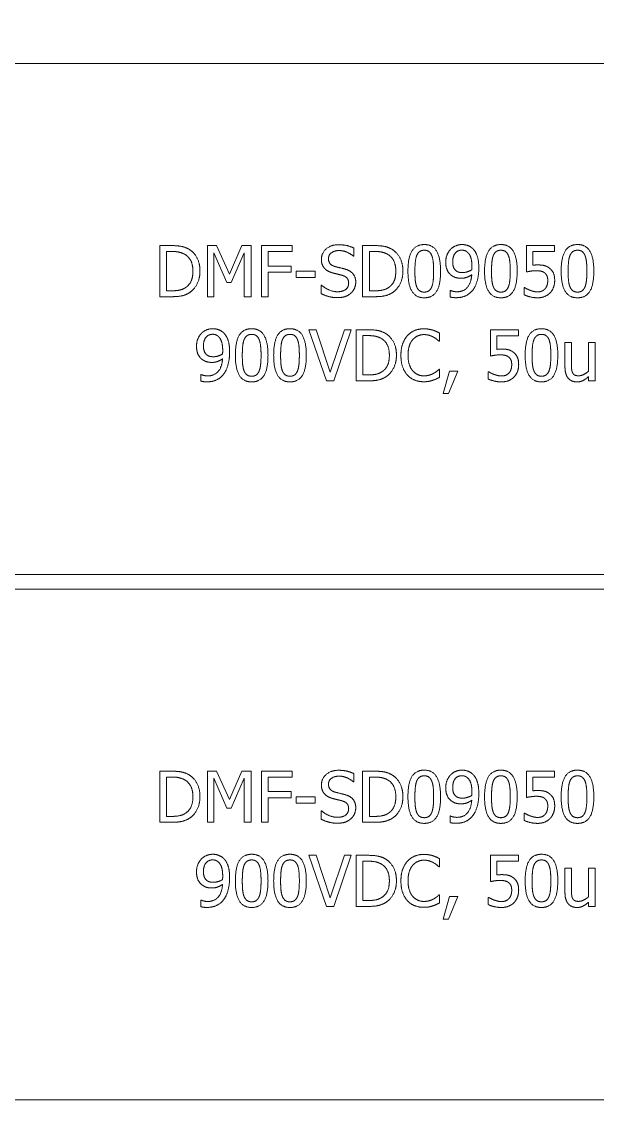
# Model space of a CAD drawing. Header units: millimetres. Extents: x 0 to 8410, y 0 to 5940.
# Drawn here: x 3517.3 to 3556.7, y 3984.4 to 4058.8 of the extents above; entities that cross this region are included whole.
import ezdxf

# ---------------------------------------------------------------- set-up
doc = ezdxf.new("R2010")
doc.units = ezdxf.units.MM
doc.header["$LTSCALE"] = 10
doc.layers.add('가시적인 것(ISO)', color=3, linetype='Continuous', lineweight=5, true_color=0x00ff00)
doc.layers.add('해치(ISO)', color=7, linetype='Continuous', lineweight=5)

msp = doc.modelspace()

# ---------------------------------------------------------------- hatches: boundary and pattern name
at = {"layer": '해치(ISO)'}
h = msp.add_hatch(dxfattribs=at)
h.set_pattern_fill('ANSI31', color=256, scale=254, angle=14.99998, style=0)
h.set_pattern_definition([(60, (0, 0), (-27.4963, 15.87501), [])])
edge = h.paths.add_edge_path()
edge.add_line((3209.291, 3686.734), (3249.291, 3686.734))
edge.add_line((3249.291, 3686.734), (3249.291, 3688.734))
edge.add_ellipse((3246.291, 3688.734), major_axis=(3, 0), ratio=1, start_angle=0, end_angle=90)
edge.add_line((3246.291, 3691.734), (3218.791, 3691.734))
edge.add_ellipse((3218.791, 3696.234), major_axis=(0, -4.5), ratio=1, start_angle=270, end_angle=360, ccw=False)
edge.add_line((3214.291, 3696.234), (3214.291, 3723.734))
edge.add_ellipse((3211.291, 3723.734), major_axis=(3, 0), ratio=1, start_angle=0, end_angle=90)
edge.add_line((3211.291, 3726.734), (3209.291, 3726.734))
edge.add_line((3209.291, 3726.734), (3209.291, 3686.734))
edge = h.paths.add_edge_path()
edge.add_ellipse((4495.191, 3696.234), major_axis=(4.5, 0), ratio=1, start_angle=270, end_angle=360)
edge.add_line((4499.691, 3696.234), (4499.691, 3723.734))
edge.add_ellipse((4502.691, 3723.734), major_axis=(0, 3), ratio=1, start_angle=0, end_angle=90, ccw=False)
edge.add_line((4502.691, 3726.734), (4504.691, 3726.734))
edge.add_line((4504.691, 3726.734), (4504.691, 3686.734))
edge.add_line((4504.691, 3686.734), (4464.691, 3686.734))
edge.add_line((4464.691, 3686.734), (4464.691, 3688.734))
edge.add_ellipse((4467.691, 3688.734), major_axis=(0, 3), ratio=1, start_angle=0, end_angle=90, ccw=False)
edge.add_line((4467.691, 3691.734), (4495.191, 3691.734))
edge = h.paths.add_edge_path()
edge.add_ellipse((3218.791, 4372.634), major_axis=(-4.5, 0), ratio=1, start_angle=270, end_angle=360)
edge.add_line((3214.291, 4372.634), (3214.291, 4345.134))
edge.add_ellipse((3211.291, 4345.134), major_axis=(0, -3), ratio=1, start_angle=0, end_angle=90, ccw=False)
edge.add_line((3211.291, 4342.134), (3209.291, 4342.134))
edge.add_line((3209.291, 4342.134), (3209.291, 4382.134))
edge.add_line((3209.291, 4382.134), (3249.291, 4382.134))
edge.add_line((3249.291, 4382.134), (3249.291, 4380.134))
edge.add_ellipse((3246.291, 4380.134), major_axis=(0, -3), ratio=1, start_angle=0, end_angle=90, ccw=False)
edge.add_line((3246.291, 4377.134), (3218.791, 4377.134))
edge = h.paths.add_edge_path()
edge.add_line((4467.691, 4377.134), (4495.191, 4377.134))
edge.add_ellipse((4495.191, 4372.634), major_axis=(0, 4.5), ratio=1, start_angle=270, end_angle=360, ccw=False)
edge.add_line((4499.691, 4372.634), (4499.691, 4345.134))
edge.add_ellipse((4502.691, 4345.134), major_axis=(-3, 0), ratio=1, start_angle=0, end_angle=90)
edge.add_line((4502.691, 4342.134), (4504.691, 4342.134))
edge.add_line((4504.691, 4342.134), (4504.691, 4382.134))
edge.add_line((4504.691, 4382.134), (4464.691, 4382.134))
edge.add_line((4464.691, 4382.134), (4464.691, 4380.134))
edge.add_ellipse((4467.691, 4380.134), major_axis=(-3, 0), ratio=1, start_angle=0, end_angle=90)

# ---------------------------------------------------------------- linework, layer by layer
at = {"layer": '가시적인 것(ISO)'}
for p, q in [((3573.241, 4055.934), (3515.741, 4055.934)), ((3526.722, 4043.456), (3527.519, 4043.456)), ((3526.722, 4039.956), (3526.722, 4043.456)), ((3527.542, 4043.053), (3527.187, 4043.053)), ((3527.187, 4043.053), (3527.187, 4040.359)), ((3529.987, 4043.456), (3530.622, 4043.456)), ((3529.987, 4039.956), (3529.987, 4043.456)), ((3530.42, 4042.971), (3530.42, 4039.956)), ((3531.325, 4040.92), (3530.42, 4042.971)), ((3530.622, 4043.456), (3531.495, 4041.508)), ((3531.495, 4041.508), (3532.341, 4043.456)), ((3532.522, 4042.971), (3531.609, 4040.92)), ((3532.341, 4043.456), (3532.987, 4043.456)), ((3532.522, 4039.956), (3532.522, 4042.971)), ((3532.987, 4043.456), (3532.987, 4039.956)), ((3533.696, 4043.456), (3535.79, 4043.456)), ((3533.696, 4039.956), (3533.696, 4043.456)), ((3534.162, 4043.042), (3534.162, 4042.055)), ((3535.79, 4043.042), (3534.162, 4043.042)), ((3535.79, 4043.456), (3535.79, 4043.042)), ((3540.024, 4043.292), (3540.024, 4042.736)), ((3540.634, 4043.456), (3541.431, 4043.456)), ((3540.634, 4039.956), (3540.634, 4043.456)), ((3541.454, 4043.053), (3541.099, 4043.053)), ((3541.099, 4043.053), (3541.099, 4040.359)), ((3551.86, 4043.456), (3553.78, 4043.456)), ((3551.86, 4041.652), (3551.86, 4043.456)), ((3552.311, 4043.045), (3552.311, 4042.112)), ((3553.78, 4043.045), (3552.311, 4043.045)), ((3553.78, 4043.456), (3553.78, 4043.045)), ((3540.024, 4042.736), (3539.99, 4042.736)), ((3534.162, 4042.055), (3535.722, 4042.055)), ((3534.162, 4041.641), (3534.162, 4039.956)), ((3535.722, 4041.641), (3534.162, 4041.641)), ((3535.722, 4042.055), (3535.722, 4041.641)), ((3536.065, 4041.7), (3537.389, 4041.7)), ((3536.065, 4041.275), (3536.065, 4041.7)), ((3537.389, 4041.7), (3537.389, 4041.275)), ((3531.609, 4040.92), (3531.325, 4040.92)), ((3537.389, 4041.275), (3536.065, 4041.275)), ((3537.781, 4040.75), (3537.815, 4040.75)), ((3537.781, 4040.166), (3537.781, 4040.75)), ((3551.715, 4040.577), (3551.749, 4040.577)), ((3551.715, 4040.081), (3551.715, 4040.577)), ((3527.527, 4039.956), (3526.722, 4039.956)), ((3527.187, 4040.359), (3527.542, 4040.359)), ((3530.42, 4039.956), (3529.987, 4039.956)), ((3532.987, 4039.956), (3532.522, 4039.956)), ((3534.162, 4039.956), (3533.696, 4039.956)), ((3541.44, 4039.956), (3540.634, 4039.956)), ((3541.099, 4040.359), (3541.454, 4040.359)), ((3546.633, 4040.387), (3546.655, 4040.387)), ((3546.633, 4039.936), (3546.633, 4040.387)), ((3536.944, 4037.693), (3537.443, 4037.693)), ((3538.149, 4034.193), (3536.944, 4037.693)), ((3537.443, 4037.693), (3538.413, 4034.786)), ((3538.413, 4034.786), (3539.383, 4037.693)), ((3539.857, 4037.693), (3538.651, 4034.193)), ((3539.383, 4037.693), (3539.857, 4037.693)), ((3540.192, 4037.693), (3540.989, 4037.693)), ((3540.192, 4034.193), (3540.192, 4037.693)), ((3549.39, 4037.693), (3551.31, 4037.693)), ((3549.39, 4035.89), (3549.39, 4037.693)), ((3551.31, 4037.693), (3551.31, 4037.282)), ((3541.011, 4037.291), (3540.657, 4037.291)), ((3540.657, 4037.291), (3540.657, 4034.596)), ((3545.912, 4036.899), (3545.875, 4036.899)), ((3545.912, 4037.461), (3545.912, 4036.899)), ((3549.841, 4037.282), (3549.841, 4036.349)), ((3551.31, 4037.282), (3549.841, 4037.282)), ((3554.506, 4036.82), (3554.949, 4036.82)), ((3554.506, 4035.115), (3554.506, 4036.82)), ((3554.949, 4036.82), (3554.949, 4035.322)), ((3556.126, 4036.82), (3556.568, 4036.82)), ((3556.126, 4034.857), (3556.126, 4036.82)), ((3556.568, 4036.82), (3556.568, 4034.193)), ((3529.547, 4034.625), (3529.57, 4034.625)), ((3529.547, 4034.174), (3529.547, 4034.625)), ((3545.878, 4034.988), (3545.912, 4034.988)), ((3545.912, 4034.988), (3545.912, 4034.432)), ((3546.165, 4033.323), (3546.579, 4034.863)), ((3547.166, 4034.863), (3546.508, 4033.323)), ((3546.579, 4034.863), (3547.166, 4034.863)), ((3549.245, 4034.815), (3549.279, 4034.815)), ((3549.245, 4034.318), (3549.245, 4034.815)), ((3538.651, 4034.193), (3538.149, 4034.193)), ((3540.997, 4034.193), (3540.192, 4034.193)), ((3540.657, 4034.596), (3541.011, 4034.596)), ((3556.126, 4034.193), (3556.126, 4034.483)), ((3556.568, 4034.193), (3556.126, 4034.193)), ((3546.508, 4033.323), (3546.165, 4033.323)), ((3515.741, 4020.934), (3573.241, 4020.934)), ((3573.241, 4019.934), (3515.741, 4019.934)), ((3526.722, 4007.456), (3527.519, 4007.456)), ((3526.722, 4003.956), (3526.722, 4007.456)), ((3529.987, 4007.456), (3530.622, 4007.456)), ((3529.987, 4003.956), (3529.987, 4007.456)), ((3530.622, 4007.456), (3531.495, 4005.508)), ((3531.495, 4005.508), (3532.341, 4007.456)), ((3532.341, 4007.456), (3532.987, 4007.456)), ((3532.987, 4007.456), (3532.987, 4003.956)), ((3533.696, 4007.456), (3535.79, 4007.456)), ((3533.696, 4003.956), (3533.696, 4007.456)), ((3535.79, 4007.456), (3535.79, 4007.042)), ((3540.024, 4007.292), (3540.024, 4006.736)), ((3540.634, 4007.456), (3541.431, 4007.456)), ((3540.634, 4003.956), (3540.634, 4007.456)), ((3551.86, 4007.456), (3553.78, 4007.456)), ((3551.86, 4005.652), (3551.86, 4007.456)), ((3553.78, 4007.456), (3553.78, 4007.045)), ((3527.542, 4007.053), (3527.187, 4007.053)), ((3527.187, 4007.053), (3527.187, 4004.359)), ((3530.42, 4006.971), (3530.42, 4003.956)), ((3531.325, 4004.92), (3530.42, 4006.971)), ((3532.522, 4006.971), (3531.609, 4004.92)), ((3532.522, 4003.956), (3532.522, 4006.971)), ((3534.162, 4007.042), (3534.162, 4006.055)), ((3535.79, 4007.042), (3534.162, 4007.042)), ((3540.024, 4006.736), (3539.99, 4006.736)), ((3541.454, 4007.053), (3541.099, 4007.053)), ((3541.099, 4007.053), (3541.099, 4004.359)), ((3552.311, 4007.045), (3552.311, 4006.112)), ((3553.78, 4007.045), (3552.311, 4007.045)), ((3534.162, 4006.055), (3535.722, 4006.055)), ((3534.162, 4005.641), (3534.162, 4003.956)), ((3535.722, 4005.641), (3534.162, 4005.641)), ((3535.722, 4006.055), (3535.722, 4005.641)), ((3536.065, 4005.7), (3537.389, 4005.7)), ((3536.065, 4005.275), (3536.065, 4005.7)), ((3537.389, 4005.7), (3537.389, 4005.275)), ((3531.609, 4004.92), (3531.325, 4004.92)), ((3537.389, 4005.275), (3536.065, 4005.275)), ((3527.187, 4004.359), (3527.542, 4004.359)), ((3537.781, 4004.75), (3537.815, 4004.75)), ((3537.781, 4004.166), (3537.781, 4004.75)), ((3541.099, 4004.359), (3541.454, 4004.359)), ((3546.633, 4004.387), (3546.655, 4004.387)), ((3546.633, 4003.936), (3546.633, 4004.387)), ((3551.715, 4004.577), (3551.749, 4004.577)), ((3551.715, 4004.081), (3551.715, 4004.577)), ((3527.527, 4003.956), (3526.722, 4003.956)), ((3530.42, 4003.956), (3529.987, 4003.956)), ((3532.987, 4003.956), (3532.522, 4003.956)), ((3534.162, 4003.956), (3533.696, 4003.956)), ((3541.44, 4003.956), (3540.634, 4003.956)), ((3536.944, 4001.693), (3537.443, 4001.693)), ((3538.149, 3998.193), (3536.944, 4001.693)), ((3537.443, 4001.693), (3538.413, 3998.786)), ((3538.413, 3998.786), (3539.383, 4001.693)), ((3539.857, 4001.693), (3538.651, 3998.193)), ((3539.383, 4001.693), (3539.857, 4001.693)), ((3540.192, 4001.693), (3540.989, 4001.693)), ((3540.192, 3998.193), (3540.192, 4001.693)), ((3541.011, 4001.291), (3540.657, 4001.291)), ((3540.657, 4001.291), (3540.657, 3998.596)), ((3545.912, 4001.461), (3545.912, 4000.899)), ((3549.39, 4001.693), (3551.31, 4001.693)), ((3549.39, 3999.89), (3549.39, 4001.693)), ((3549.841, 4001.282), (3549.841, 4000.349)), ((3551.31, 4001.282), (3549.841, 4001.282)), ((3551.31, 4001.693), (3551.31, 4001.282)), ((3545.912, 4000.899), (3545.875, 4000.899)), ((3554.506, 4000.82), (3554.949, 4000.82)), ((3554.506, 3999.115), (3554.506, 4000.82)), ((3554.949, 4000.82), (3554.949, 3999.322)), ((3556.126, 4000.82), (3556.568, 4000.82)), ((3556.126, 3998.857), (3556.126, 4000.82)), ((3556.568, 4000.82), (3556.568, 3998.193)), ((3545.878, 3998.988), (3545.912, 3998.988)), ((3545.912, 3998.988), (3545.912, 3998.432)), ((3529.547, 3998.625), (3529.57, 3998.625)), ((3529.547, 3998.174), (3529.547, 3998.625)), ((3538.651, 3998.193), (3538.149, 3998.193)), ((3540.997, 3998.193), (3540.192, 3998.193)), ((3540.657, 3998.596), (3541.011, 3998.596)), ((3546.165, 3997.323), (3546.579, 3998.863)), ((3547.166, 3998.863), (3546.508, 3997.323)), ((3546.579, 3998.863), (3547.166, 3998.863)), ((3549.245, 3998.815), (3549.279, 3998.815)), ((3549.245, 3998.318), (3549.245, 3998.815)), ((3556.126, 3998.193), (3556.126, 3998.483)), ((3556.568, 3998.193), (3556.126, 3998.193)), ((3546.508, 3997.323), (3546.165, 3997.323)), ((3515.741, 3984.934), (3573.241, 3984.934))]:
    msp.add_line(p, q, dxfattribs=at)
for points in [[(3527.519, 4043.456), (3528.012, 4043.456), (3528.574, 4043.309), (3528.773, 4043.178)], [(3528.466, 4042.843), (3528.279, 4042.954), (3527.856, 4043.053), (3527.542, 4043.053)], [(3528.997, 4041.709), (3528.997, 4042.112), (3528.73, 4042.682), (3528.466, 4042.843)], [(3528.773, 4043.178), (3529.11, 4042.954), (3529.482, 4042.214), (3529.482, 4041.703)], [(3537.806, 4042.517), (3537.806, 4042.943), (3538.47, 4043.518), (3538.983, 4043.518)], [(3539.014, 4043.116), (3538.691, 4043.116), (3538.291, 4042.812), (3538.291, 4042.565)], [(3538.983, 4043.518), (3539.278, 4043.518), (3539.8, 4043.402), (3540.024, 4043.292)], [(3539.99, 4042.736), (3539.823, 4042.889), (3539.301, 4043.116), (3539.014, 4043.116)], [(3541.431, 4043.456), (3541.925, 4043.456), (3542.486, 4043.309), (3542.685, 4043.178)], [(3542.378, 4042.843), (3542.191, 4042.954), (3541.769, 4043.053), (3541.454, 4043.053)], [(3542.909, 4041.709), (3542.909, 4042.112), (3542.642, 4042.682), (3542.378, 4042.843)], [(3542.685, 4043.178), (3543.022, 4042.954), (3543.394, 4042.214), (3543.394, 4041.703)], [(3543.74, 4041.703), (3543.74, 4042.651), (3544.287, 4043.527), (3544.86, 4043.527)], [(3544.86, 4043.138), (3544.664, 4043.138), (3544.412, 4042.954), (3544.338, 4042.77)], [(3544.86, 4043.527), (3545.436, 4043.527), (3545.978, 4042.619), (3545.978, 4041.706)], [(3545.373, 4042.775), (3545.303, 4042.954), (3545.056, 4043.138), (3544.86, 4043.138)], [(3546.329, 4042.319), (3546.329, 4042.588), (3546.505, 4043.036), (3546.658, 4043.198)], [(3546.658, 4043.198), (3546.803, 4043.354), (3547.226, 4043.527), (3547.441, 4043.527)], [(3547.438, 4043.144), (3547.149, 4043.144), (3546.806, 4042.73), (3546.806, 4042.339)], [(3547.878, 4042.946), (3547.776, 4043.059), (3547.563, 4043.144), (3547.438, 4043.144)], [(3547.441, 4043.527), (3547.682, 4043.527), (3548.074, 4043.365), (3548.218, 4043.212)], [(3548.125, 4042.021), (3548.125, 4042.375), (3547.994, 4042.824), (3547.878, 4042.946)], [(3548.218, 4043.212), (3548.4, 4043.019), (3548.598, 4042.395), (3548.598, 4041.916)], [(3548.993, 4041.703), (3548.993, 4042.651), (3549.54, 4043.527), (3550.113, 4043.527)], [(3550.113, 4043.138), (3549.917, 4043.138), (3549.665, 4042.954), (3549.591, 4042.77)], [(3550.113, 4043.527), (3550.689, 4043.527), (3551.23, 4042.619), (3551.23, 4041.706)], [(3550.626, 4042.775), (3550.555, 4042.954), (3550.309, 4043.138), (3550.113, 4043.138)], [(3554.245, 4041.703), (3554.245, 4042.651), (3554.793, 4043.527), (3555.366, 4043.527)], [(3555.366, 4043.138), (3555.17, 4043.138), (3554.918, 4042.954), (3554.844, 4042.77)], [(3555.366, 4043.527), (3555.942, 4043.527), (3556.483, 4042.619), (3556.483, 4041.706)], [(3555.879, 4042.775), (3555.808, 4042.954), (3555.561, 4043.138), (3555.366, 4043.138)], [(3538.033, 4041.885), (3537.925, 4042.001), (3537.806, 4042.313), (3537.806, 4042.517)], [(3538.291, 4042.565), (3538.291, 4042.344), (3538.527, 4042.08), (3538.748, 4042.021)], [(3544.338, 4042.77), (3544.267, 4042.591), (3544.216, 4042.046), (3544.216, 4041.703)], [(3545.501, 4041.706), (3545.501, 4042.066), (3545.444, 4042.597), (3545.373, 4042.775)], [(3546.709, 4041.425), (3546.522, 4041.57), (3546.329, 4042.01), (3546.329, 4042.319)], [(3546.806, 4042.339), (3546.806, 4042.117), (3546.919, 4041.831), (3547.044, 4041.729)], [(3549.591, 4042.77), (3549.52, 4042.591), (3549.469, 4042.046), (3549.469, 4041.703)], [(3550.754, 4041.706), (3550.754, 4042.066), (3550.697, 4042.597), (3550.626, 4042.775)], [(3552.311, 4042.112), (3552.396, 4042.123), (3552.561, 4042.132), (3552.629, 4042.132)], [(3552.629, 4042.132), (3552.898, 4042.132), (3553.27, 4042.044), (3553.44, 4041.913)], [(3554.844, 4042.77), (3554.773, 4042.591), (3554.722, 4042.046), (3554.722, 4041.703)], [(3556.007, 4041.706), (3556.007, 4042.066), (3555.95, 4042.597), (3555.879, 4042.775)], [(3528.509, 4040.591), (3528.753, 4040.756), (3528.997, 4041.3), (3528.997, 4041.709)], [(3529.482, 4041.703), (3529.482, 4041.224), (3529.093, 4040.452), (3528.767, 4040.237)], [(3538.612, 4041.576), (3538.43, 4041.624), (3538.144, 4041.768), (3538.033, 4041.885)], [(3539.244, 4041.417), (3539.083, 4041.462), (3538.813, 4041.525), (3538.612, 4041.576)], [(3538.748, 4042.021), (3538.895, 4041.981), (3539.324, 4041.879), (3539.465, 4041.837)], [(3539.675, 4040.881), (3539.675, 4041.091), (3539.468, 4041.352), (3539.244, 4041.417)], [(3539.465, 4041.837), (3539.826, 4041.726), (3540.16, 4041.281), (3540.16, 4040.954)], [(3542.421, 4040.591), (3542.665, 4040.756), (3542.909, 4041.3), (3542.909, 4041.709)], [(3543.394, 4041.703), (3543.394, 4041.224), (3543.005, 4040.452), (3542.679, 4040.237)], [(3544.86, 4039.882), (3544.281, 4039.882), (3543.74, 4040.781), (3543.74, 4041.703)], [(3544.216, 4041.703), (3544.216, 4041.335), (3544.262, 4040.841), (3544.335, 4040.648)], [(3545.978, 4041.706), (3545.978, 4040.764), (3545.43, 4039.882), (3544.86, 4039.882)], [(3545.376, 4040.64), (3545.444, 4040.813), (3545.501, 4041.346), (3545.501, 4041.706)], [(3547.384, 4041.218), (3547.192, 4041.218), (3546.871, 4041.303), (3546.709, 4041.425)], [(3547.044, 4041.729), (3547.135, 4041.655), (3547.359, 4041.607), (3547.489, 4041.607)], [(3547.092, 4040.294), (3547.552, 4040.294), (3548.076, 4040.901), (3548.113, 4041.462)], [(3548.113, 4041.462), (3547.926, 4041.335), (3547.586, 4041.218), (3547.384, 4041.218)], [(3547.489, 4041.607), (3547.64, 4041.607), (3547.986, 4041.712), (3548.116, 4041.8)], [(3548.116, 4041.8), (3548.119, 4041.834), (3548.125, 4041.95), (3548.125, 4042.021)], [(3548.598, 4041.916), (3548.598, 4041.482), (3548.403, 4040.705), (3548.213, 4040.447)], [(3550.113, 4039.882), (3549.534, 4039.882), (3548.993, 4040.781), (3548.993, 4041.703)], [(3549.469, 4041.703), (3549.469, 4041.335), (3549.514, 4040.841), (3549.588, 4040.648)], [(3551.23, 4041.706), (3551.23, 4040.764), (3550.683, 4039.882), (3550.113, 4039.882)], [(3550.629, 4040.64), (3550.697, 4040.813), (3550.754, 4041.346), (3550.754, 4041.706)], [(3552.552, 4041.737), (3552.359, 4041.737), (3551.976, 4041.678), (3551.86, 4041.652)], [(3553.125, 4041.576), (3553.026, 4041.664), (3552.731, 4041.737), (3552.552, 4041.737)], [(3553.324, 4041.071), (3553.324, 4041.258), (3553.222, 4041.496), (3553.125, 4041.576)], [(3553.44, 4041.913), (3553.613, 4041.783), (3553.8, 4041.386), (3553.8, 4041.068)], [(3555.366, 4039.882), (3554.787, 4039.882), (3554.245, 4040.781), (3554.245, 4041.703)], [(3554.722, 4041.703), (3554.722, 4041.335), (3554.767, 4040.841), (3554.841, 4040.648)], [(3556.483, 4041.706), (3556.483, 4040.764), (3555.936, 4039.882), (3555.366, 4039.882)], [(3555.882, 4040.64), (3555.95, 4040.813), (3556.007, 4041.346), (3556.007, 4041.706)], [(3527.542, 4040.359), (3527.851, 4040.359), (3528.319, 4040.458), (3528.509, 4040.591)], [(3537.815, 4040.75), (3538.044, 4040.535), (3538.626, 4040.296), (3538.895, 4040.296)], [(3538.895, 4040.296), (3539.281, 4040.296), (3539.675, 4040.617), (3539.675, 4040.881)], [(3540.16, 4040.954), (3540.16, 4040.747), (3539.993, 4040.35), (3539.843, 4040.211)], [(3541.454, 4040.359), (3541.763, 4040.359), (3542.231, 4040.458), (3542.421, 4040.591)], [(3544.335, 4040.648), (3544.403, 4040.467), (3544.656, 4040.271), (3544.86, 4040.271)], [(3544.86, 4040.271), (3545.053, 4040.271), (3545.305, 4040.455), (3545.376, 4040.64)], [(3549.588, 4040.648), (3549.656, 4040.467), (3549.909, 4040.271), (3550.113, 4040.271)], [(3550.113, 4040.271), (3550.306, 4040.271), (3550.558, 4040.455), (3550.629, 4040.64)], [(3551.749, 4040.577), (3551.803, 4040.538), (3552.005, 4040.435), (3552.127, 4040.39)], [(3553.145, 4040.501), (3553.233, 4040.606), (3553.324, 4040.884), (3553.324, 4041.071)], [(3553.8, 4041.068), (3553.8, 4040.815), (3553.638, 4040.384), (3553.491, 4040.226)], [(3554.841, 4040.648), (3554.909, 4040.467), (3555.162, 4040.271), (3555.366, 4040.271)], [(3555.366, 4040.271), (3555.559, 4040.271), (3555.811, 4040.455), (3555.882, 4040.64)], [(3528.767, 4040.237), (3528.5, 4040.07), (3527.953, 4039.956), (3527.527, 4039.956)], [(3538.929, 4039.894), (3538.549, 4039.894), (3538.016, 4040.053), (3537.781, 4040.166)], [(3539.843, 4040.211), (3539.675, 4040.058), (3539.25, 4039.894), (3538.929, 4039.894)], [(3542.679, 4040.237), (3542.412, 4040.07), (3541.865, 4039.956), (3541.44, 4039.956)], [(3547.03, 4039.888), (3546.936, 4039.888), (3546.724, 4039.908), (3546.633, 4039.936)], [(3546.655, 4040.387), (3546.715, 4040.353), (3546.965, 4040.294), (3547.092, 4040.294)], [(3548.213, 4040.447), (3548.011, 4040.174), (3547.444, 4039.888), (3547.03, 4039.888)], [(3552.632, 4039.882), (3552.382, 4039.882), (3551.894, 4039.993), (3551.715, 4040.081)], [(3552.127, 4040.39), (3552.266, 4040.342), (3552.495, 4040.288), (3552.64, 4040.288)], [(3553.491, 4040.226), (3553.343, 4040.067), (3552.904, 4039.882), (3552.632, 4039.882)], [(3552.64, 4040.288), (3552.782, 4040.288), (3553.049, 4040.39), (3553.145, 4040.501)], [(3529.572, 4037.435), (3529.717, 4037.591), (3530.14, 4037.764), (3530.355, 4037.764)], [(3530.355, 4037.764), (3530.596, 4037.764), (3530.988, 4037.603), (3531.132, 4037.45)], [(3531.907, 4035.941), (3531.907, 4036.888), (3532.454, 4037.764), (3533.027, 4037.764)], [(3533.027, 4037.764), (3533.603, 4037.764), (3534.145, 4036.857), (3534.145, 4035.943)], [(3534.533, 4035.941), (3534.533, 4036.888), (3535.081, 4037.764), (3535.653, 4037.764)], [(3535.653, 4037.764), (3536.229, 4037.764), (3536.771, 4036.857), (3536.771, 4035.943)], [(3540.989, 4037.693), (3541.482, 4037.693), (3542.044, 4037.546), (3542.242, 4037.415)], [(3543.694, 4037.274), (3543.904, 4037.509), (3544.477, 4037.756), (3544.832, 4037.756)], [(3544.832, 4037.756), (3545.008, 4037.756), (3545.317, 4037.705), (3545.447, 4037.665)], [(3545.447, 4037.665), (3545.561, 4037.628), (3545.796, 4037.523), (3545.912, 4037.461)], [(3551.775, 4035.941), (3551.775, 4036.888), (3552.322, 4037.764), (3552.895, 4037.764)], [(3552.895, 4037.764), (3553.471, 4037.764), (3554.013, 4036.857), (3554.013, 4035.943)], [(3529.243, 4036.556), (3529.243, 4036.826), (3529.419, 4037.274), (3529.572, 4037.435)], [(3530.352, 4037.381), (3530.063, 4037.381), (3529.72, 4036.967), (3529.72, 4036.576)], [(3530.792, 4037.183), (3530.69, 4037.296), (3530.477, 4037.381), (3530.352, 4037.381)], [(3531.039, 4036.258), (3531.039, 4036.613), (3530.908, 4037.061), (3530.792, 4037.183)], [(3531.132, 4037.45), (3531.314, 4037.257), (3531.512, 4036.633), (3531.512, 4036.153)], [(3532.505, 4037.007), (3532.434, 4036.828), (3532.383, 4036.284), (3532.383, 4035.941)], [(3533.027, 4037.376), (3532.831, 4037.376), (3532.579, 4037.191), (3532.505, 4037.007)], [(3533.54, 4037.013), (3533.469, 4037.191), (3533.223, 4037.376), (3533.027, 4037.376)], [(3533.668, 4035.943), (3533.668, 4036.304), (3533.611, 4036.834), (3533.54, 4037.013)], [(3535.132, 4037.007), (3535.061, 4036.828), (3535.01, 4036.284), (3535.01, 4035.941)], [(3535.653, 4037.376), (3535.458, 4037.376), (3535.205, 4037.191), (3535.132, 4037.007)], [(3536.167, 4037.013), (3536.096, 4037.191), (3535.849, 4037.376), (3535.653, 4037.376)], [(3536.294, 4035.943), (3536.294, 4036.304), (3536.238, 4036.834), (3536.167, 4037.013)], [(3541.936, 4037.081), (3541.749, 4037.191), (3541.326, 4037.291), (3541.011, 4037.291)], [(3542.466, 4035.946), (3542.466, 4036.349), (3542.2, 4036.919), (3541.936, 4037.081)], [(3542.242, 4037.415), (3542.58, 4037.191), (3542.951, 4036.451), (3542.951, 4035.941)], [(3543.258, 4035.941), (3543.258, 4036.38), (3543.482, 4037.033), (3543.694, 4037.274)], [(3544.055, 4036.999), (3543.907, 4036.82), (3543.743, 4036.278), (3543.743, 4035.941)], [(3544.829, 4037.359), (3544.605, 4037.359), (3544.205, 4037.174), (3544.055, 4036.999)], [(3545.481, 4037.191), (3545.348, 4037.265), (3545.033, 4037.359), (3544.829, 4037.359)], [(3545.875, 4036.899), (3545.813, 4036.956), (3545.62, 4037.115), (3545.481, 4037.191)], [(3552.373, 4037.007), (3552.303, 4036.828), (3552.252, 4036.284), (3552.252, 4035.941)], [(3552.895, 4037.376), (3552.7, 4037.376), (3552.447, 4037.191), (3552.373, 4037.007)], [(3553.409, 4037.013), (3553.338, 4037.191), (3553.091, 4037.376), (3552.895, 4037.376)], [(3553.536, 4035.943), (3553.536, 4036.304), (3553.48, 4036.834), (3553.409, 4037.013)], [(3529.623, 4035.663), (3529.436, 4035.807), (3529.243, 4036.247), (3529.243, 4036.556)], [(3529.72, 4036.576), (3529.72, 4036.355), (3529.833, 4036.068), (3529.958, 4035.966)], [(3531.03, 4036.037), (3531.033, 4036.071), (3531.039, 4036.187), (3531.039, 4036.258)], [(3531.512, 4036.153), (3531.512, 4035.719), (3531.317, 4034.942), (3531.127, 4034.684)], [(3549.841, 4036.349), (3549.926, 4036.36), (3550.09, 4036.369), (3550.158, 4036.369)], [(3550.158, 4036.369), (3550.428, 4036.369), (3550.799, 4036.281), (3550.969, 4036.15)], [(3550.969, 4036.15), (3551.143, 4036.02), (3551.33, 4035.623), (3551.33, 4035.305)], [(3530.299, 4035.456), (3530.106, 4035.456), (3529.785, 4035.541), (3529.623, 4035.663)], [(3529.958, 4035.966), (3530.049, 4035.892), (3530.273, 4035.844), (3530.403, 4035.844)], [(3530.006, 4034.531), (3530.466, 4034.531), (3530.991, 4035.138), (3531.027, 4035.7)], [(3531.027, 4035.7), (3530.84, 4035.572), (3530.5, 4035.456), (3530.299, 4035.456)], [(3530.403, 4035.844), (3530.554, 4035.844), (3530.9, 4035.949), (3531.03, 4036.037)], [(3533.027, 4034.12), (3532.448, 4034.12), (3531.907, 4035.019), (3531.907, 4035.941)], [(3532.383, 4035.941), (3532.383, 4035.572), (3532.429, 4035.078), (3532.502, 4034.885)], [(3534.145, 4035.943), (3534.145, 4035.002), (3533.597, 4034.12), (3533.027, 4034.12)], [(3533.543, 4034.877), (3533.611, 4035.05), (3533.668, 4035.583), (3533.668, 4035.943)], [(3535.653, 4034.12), (3535.075, 4034.12), (3534.533, 4035.019), (3534.533, 4035.941)], [(3535.01, 4035.941), (3535.01, 4035.572), (3535.055, 4035.078), (3535.129, 4034.885)], [(3536.771, 4035.943), (3536.771, 4035.002), (3536.224, 4034.12), (3535.653, 4034.12)], [(3536.17, 4034.877), (3536.238, 4035.05), (3536.294, 4035.583), (3536.294, 4035.943)], [(3541.978, 4034.829), (3542.222, 4034.993), (3542.466, 4035.538), (3542.466, 4035.946)], [(3542.951, 4035.941), (3542.951, 4035.461), (3542.563, 4034.69), (3542.237, 4034.474)], [(3543.697, 4034.591), (3543.487, 4034.817), (3543.258, 4035.498), (3543.258, 4035.941)], [(3543.743, 4035.941), (3543.743, 4035.58), (3543.916, 4035.061), (3544.066, 4034.883)], [(3550.082, 4035.975), (3549.889, 4035.975), (3549.506, 4035.915), (3549.39, 4035.89)], [(3550.655, 4035.813), (3550.555, 4035.901), (3550.26, 4035.975), (3550.082, 4035.975)], [(3550.853, 4035.308), (3550.853, 4035.495), (3550.751, 4035.734), (3550.655, 4035.813)], [(3552.895, 4034.12), (3552.317, 4034.12), (3551.775, 4035.019), (3551.775, 4035.941)], [(3552.252, 4035.941), (3552.252, 4035.572), (3552.297, 4035.078), (3552.371, 4034.885)], [(3554.013, 4035.943), (3554.013, 4035.002), (3553.465, 4034.12), (3552.895, 4034.12)], [(3553.412, 4034.877), (3553.48, 4035.05), (3553.536, 4035.583), (3553.536, 4035.943)], [(3529.57, 4034.625), (3529.629, 4034.591), (3529.879, 4034.531), (3530.006, 4034.531)], [(3531.127, 4034.684), (3530.925, 4034.412), (3530.358, 4034.125), (3529.944, 4034.125)], [(3532.502, 4034.885), (3532.57, 4034.704), (3532.823, 4034.508), (3533.027, 4034.508)], [(3533.027, 4034.508), (3533.22, 4034.508), (3533.472, 4034.693), (3533.543, 4034.877)], [(3535.129, 4034.885), (3535.197, 4034.704), (3535.449, 4034.508), (3535.653, 4034.508)], [(3535.653, 4034.508), (3535.846, 4034.508), (3536.099, 4034.693), (3536.17, 4034.877)], [(3541.011, 4034.596), (3541.32, 4034.596), (3541.788, 4034.695), (3541.978, 4034.829)], [(3544.066, 4034.883), (3544.213, 4034.71), (3544.608, 4034.534), (3544.829, 4034.534)], [(3544.829, 4034.534), (3545.03, 4034.534), (3545.373, 4034.633), (3545.507, 4034.707)], [(3545.507, 4034.707), (3545.634, 4034.781), (3545.824, 4034.934), (3545.878, 4034.988)], [(3549.279, 4034.815), (3549.333, 4034.775), (3549.534, 4034.673), (3549.656, 4034.627)], [(3549.656, 4034.627), (3549.795, 4034.579), (3550.025, 4034.525), (3550.17, 4034.525)], [(3550.17, 4034.525), (3550.311, 4034.525), (3550.578, 4034.627), (3550.675, 4034.738)], [(3550.675, 4034.738), (3550.762, 4034.843), (3550.853, 4035.121), (3550.853, 4035.308)], [(3551.33, 4035.305), (3551.33, 4035.053), (3551.168, 4034.622), (3551.021, 4034.463)], [(3552.371, 4034.885), (3552.439, 4034.704), (3552.691, 4034.508), (3552.895, 4034.508)], [(3552.895, 4034.508), (3553.088, 4034.508), (3553.341, 4034.693), (3553.412, 4034.877)], [(3554.745, 4034.355), (3554.631, 4034.477), (3554.506, 4034.849), (3554.506, 4035.115)], [(3554.949, 4035.322), (3554.949, 4035.112), (3554.98, 4034.837), (3555.034, 4034.735)], [(3555.034, 4034.735), (3555.088, 4034.633), (3555.272, 4034.539), (3555.445, 4034.539)], [(3555.445, 4034.539), (3555.607, 4034.539), (3555.973, 4034.724), (3556.126, 4034.857)], [(3529.944, 4034.125), (3529.85, 4034.125), (3529.638, 4034.145), (3529.547, 4034.174)], [(3542.237, 4034.474), (3541.97, 4034.307), (3541.422, 4034.193), (3540.997, 4034.193)], [(3544.823, 4034.131), (3544.483, 4034.131), (3543.907, 4034.361), (3543.697, 4034.591)], [(3545.447, 4034.233), (3545.294, 4034.182), (3545.033, 4034.131), (3544.823, 4034.131)], [(3545.912, 4034.432), (3545.796, 4034.378), (3545.592, 4034.279), (3545.447, 4034.233)], [(3550.161, 4034.12), (3549.912, 4034.12), (3549.424, 4034.23), (3549.245, 4034.318)], [(3551.021, 4034.463), (3550.873, 4034.304), (3550.433, 4034.12), (3550.161, 4034.12)], [(3555.329, 4034.12), (3555.159, 4034.12), (3554.855, 4034.233), (3554.745, 4034.355)], [(3556.126, 4034.483), (3555.922, 4034.304), (3555.556, 4034.12), (3555.329, 4034.12)], [(3527.519, 4007.456), (3528.012, 4007.456), (3528.574, 4007.309), (3528.773, 4007.178)], [(3528.773, 4007.178), (3529.11, 4006.954), (3529.482, 4006.214), (3529.482, 4005.703)], [(3537.806, 4006.517), (3537.806, 4006.943), (3538.47, 4007.518), (3538.983, 4007.518)], [(3539.014, 4007.116), (3538.691, 4007.116), (3538.291, 4006.812), (3538.291, 4006.565)], [(3538.983, 4007.518), (3539.278, 4007.518), (3539.8, 4007.402), (3540.024, 4007.292)], [(3539.99, 4006.736), (3539.823, 4006.889), (3539.301, 4007.116), (3539.014, 4007.116)], [(3541.431, 4007.456), (3541.925, 4007.456), (3542.486, 4007.309), (3542.685, 4007.178)], [(3542.685, 4007.178), (3543.022, 4006.954), (3543.394, 4006.214), (3543.394, 4005.703)], [(3543.74, 4005.703), (3543.74, 4006.651), (3544.287, 4007.527), (3544.86, 4007.527)], [(3544.86, 4007.138), (3544.664, 4007.138), (3544.412, 4006.954), (3544.338, 4006.77)], [(3544.86, 4007.527), (3545.436, 4007.527), (3545.978, 4006.619), (3545.978, 4005.706)], [(3545.373, 4006.775), (3545.303, 4006.954), (3545.056, 4007.138), (3544.86, 4007.138)], [(3546.329, 4006.319), (3546.329, 4006.588), (3546.505, 4007.036), (3546.658, 4007.198)], [(3546.658, 4007.198), (3546.803, 4007.354), (3547.226, 4007.527), (3547.441, 4007.527)], [(3547.438, 4007.144), (3547.149, 4007.144), (3546.806, 4006.73), (3546.806, 4006.339)], [(3547.878, 4006.946), (3547.776, 4007.059), (3547.563, 4007.144), (3547.438, 4007.144)], [(3547.441, 4007.527), (3547.682, 4007.527), (3548.074, 4007.365), (3548.218, 4007.212)], [(3548.218, 4007.212), (3548.4, 4007.019), (3548.598, 4006.395), (3548.598, 4005.916)], [(3548.993, 4005.703), (3548.993, 4006.651), (3549.54, 4007.527), (3550.113, 4007.527)], [(3550.113, 4007.138), (3549.917, 4007.138), (3549.665, 4006.954), (3549.591, 4006.77)], [(3550.113, 4007.527), (3550.689, 4007.527), (3551.23, 4006.619), (3551.23, 4005.706)], [(3550.626, 4006.775), (3550.555, 4006.954), (3550.309, 4007.138), (3550.113, 4007.138)], [(3554.245, 4005.703), (3554.245, 4006.651), (3554.793, 4007.527), (3555.366, 4007.527)], [(3555.366, 4007.138), (3555.17, 4007.138), (3554.918, 4006.954), (3554.844, 4006.77)], [(3555.366, 4007.527), (3555.942, 4007.527), (3556.483, 4006.619), (3556.483, 4005.706)], [(3555.879, 4006.775), (3555.808, 4006.954), (3555.561, 4007.138), (3555.366, 4007.138)], [(3528.466, 4006.843), (3528.279, 4006.954), (3527.856, 4007.053), (3527.542, 4007.053)], [(3528.997, 4005.709), (3528.997, 4006.112), (3528.73, 4006.682), (3528.466, 4006.843)], [(3538.033, 4005.885), (3537.925, 4006.001), (3537.806, 4006.313), (3537.806, 4006.517)], [(3538.291, 4006.565), (3538.291, 4006.344), (3538.527, 4006.08), (3538.748, 4006.021)], [(3542.378, 4006.843), (3542.191, 4006.954), (3541.769, 4007.053), (3541.454, 4007.053)], [(3542.909, 4005.709), (3542.909, 4006.112), (3542.642, 4006.682), (3542.378, 4006.843)], [(3544.338, 4006.77), (3544.267, 4006.591), (3544.216, 4006.046), (3544.216, 4005.703)], [(3545.501, 4005.706), (3545.501, 4006.066), (3545.444, 4006.597), (3545.373, 4006.775)], [(3548.125, 4006.021), (3548.125, 4006.375), (3547.994, 4006.824), (3547.878, 4006.946)], [(3549.591, 4006.77), (3549.52, 4006.591), (3549.469, 4006.046), (3549.469, 4005.703)], [(3550.754, 4005.706), (3550.754, 4006.066), (3550.697, 4006.597), (3550.626, 4006.775)], [(3554.844, 4006.77), (3554.773, 4006.591), (3554.722, 4006.046), (3554.722, 4005.703)], [(3556.007, 4005.706), (3556.007, 4006.066), (3555.95, 4006.597), (3555.879, 4006.775)], [(3528.509, 4004.591), (3528.753, 4004.756), (3528.997, 4005.3), (3528.997, 4005.709)], [(3529.482, 4005.703), (3529.482, 4005.224), (3529.093, 4004.452), (3528.767, 4004.237)], [(3538.612, 4005.576), (3538.43, 4005.624), (3538.144, 4005.768), (3538.033, 4005.885)], [(3538.748, 4006.021), (3538.895, 4005.981), (3539.324, 4005.879), (3539.465, 4005.837)], [(3539.465, 4005.837), (3539.826, 4005.726), (3540.16, 4005.281), (3540.16, 4004.954)], [(3542.421, 4004.591), (3542.665, 4004.756), (3542.909, 4005.3), (3542.909, 4005.709)], [(3543.394, 4005.703), (3543.394, 4005.224), (3543.005, 4004.452), (3542.679, 4004.237)], [(3544.86, 4003.882), (3544.281, 4003.882), (3543.74, 4004.781), (3543.74, 4005.703)], [(3544.216, 4005.703), (3544.216, 4005.335), (3544.262, 4004.841), (3544.335, 4004.648)], [(3545.978, 4005.706), (3545.978, 4004.764), (3545.43, 4003.882), (3544.86, 4003.882)], [(3545.376, 4004.64), (3545.444, 4004.813), (3545.501, 4005.346), (3545.501, 4005.706)], [(3546.709, 4005.425), (3546.522, 4005.57), (3546.329, 4006.01), (3546.329, 4006.319)], [(3546.806, 4006.339), (3546.806, 4006.117), (3546.919, 4005.831), (3547.044, 4005.729)], [(3547.044, 4005.729), (3547.135, 4005.655), (3547.359, 4005.607), (3547.489, 4005.607)], [(3547.489, 4005.607), (3547.64, 4005.607), (3547.986, 4005.712), (3548.116, 4005.8)], [(3548.116, 4005.8), (3548.119, 4005.834), (3548.125, 4005.95), (3548.125, 4006.021)], [(3548.598, 4005.916), (3548.598, 4005.482), (3548.403, 4004.705), (3548.213, 4004.447)], [(3550.113, 4003.882), (3549.534, 4003.882), (3548.993, 4004.781), (3548.993, 4005.703)], [(3549.469, 4005.703), (3549.469, 4005.335), (3549.514, 4004.841), (3549.588, 4004.648)], [(3551.23, 4005.706), (3551.23, 4004.764), (3550.683, 4003.882), (3550.113, 4003.882)], [(3550.629, 4004.64), (3550.697, 4004.813), (3550.754, 4005.346), (3550.754, 4005.706)], [(3552.552, 4005.737), (3552.359, 4005.737), (3551.976, 4005.678), (3551.86, 4005.652)], [(3552.311, 4006.112), (3552.396, 4006.123), (3552.561, 4006.132), (3552.629, 4006.132)], [(3553.125, 4005.576), (3553.026, 4005.664), (3552.731, 4005.737), (3552.552, 4005.737)], [(3552.629, 4006.132), (3552.898, 4006.132), (3553.27, 4006.044), (3553.44, 4005.913)], [(3553.44, 4005.913), (3553.613, 4005.783), (3553.8, 4005.386), (3553.8, 4005.068)], [(3555.366, 4003.882), (3554.787, 4003.882), (3554.245, 4004.781), (3554.245, 4005.703)], [(3554.722, 4005.703), (3554.722, 4005.335), (3554.767, 4004.841), (3554.841, 4004.648)], [(3556.483, 4005.706), (3556.483, 4004.764), (3555.936, 4003.882), (3555.366, 4003.882)], [(3555.882, 4004.64), (3555.95, 4004.813), (3556.007, 4005.346), (3556.007, 4005.706)], [(3539.244, 4005.417), (3539.083, 4005.462), (3538.813, 4005.525), (3538.612, 4005.576)], [(3538.895, 4004.296), (3539.281, 4004.296), (3539.675, 4004.617), (3539.675, 4004.881)], [(3539.675, 4004.881), (3539.675, 4005.091), (3539.468, 4005.352), (3539.244, 4005.417)], [(3540.16, 4004.954), (3540.16, 4004.747), (3539.993, 4004.35), (3539.843, 4004.211)], [(3547.384, 4005.218), (3547.192, 4005.218), (3546.871, 4005.303), (3546.709, 4005.425)], [(3547.092, 4004.294), (3547.552, 4004.294), (3548.076, 4004.901), (3548.113, 4005.462)], [(3548.113, 4005.462), (3547.926, 4005.335), (3547.586, 4005.218), (3547.384, 4005.218)], [(3553.324, 4005.071), (3553.324, 4005.258), (3553.222, 4005.496), (3553.125, 4005.576)], [(3553.145, 4004.501), (3553.233, 4004.606), (3553.324, 4004.884), (3553.324, 4005.071)], [(3553.8, 4005.068), (3553.8, 4004.815), (3553.638, 4004.384), (3553.491, 4004.226)], [(3528.767, 4004.237), (3528.5, 4004.07), (3527.953, 4003.956), (3527.527, 4003.956)], [(3527.542, 4004.359), (3527.851, 4004.359), (3528.319, 4004.458), (3528.509, 4004.591)], [(3538.929, 4003.894), (3538.549, 4003.894), (3538.016, 4004.053), (3537.781, 4004.166)], [(3537.815, 4004.75), (3538.044, 4004.535), (3538.626, 4004.296), (3538.895, 4004.296)], [(3539.843, 4004.211), (3539.675, 4004.058), (3539.25, 4003.894), (3538.929, 4003.894)], [(3542.679, 4004.237), (3542.412, 4004.07), (3541.865, 4003.956), (3541.44, 4003.956)], [(3541.454, 4004.359), (3541.763, 4004.359), (3542.231, 4004.458), (3542.421, 4004.591)], [(3544.335, 4004.648), (3544.403, 4004.467), (3544.656, 4004.271), (3544.86, 4004.271)], [(3544.86, 4004.271), (3545.053, 4004.271), (3545.305, 4004.455), (3545.376, 4004.64)], [(3546.655, 4004.387), (3546.715, 4004.353), (3546.965, 4004.294), (3547.092, 4004.294)], [(3548.213, 4004.447), (3548.011, 4004.174), (3547.444, 4003.888), (3547.03, 4003.888)], [(3549.588, 4004.648), (3549.656, 4004.467), (3549.909, 4004.271), (3550.113, 4004.271)], [(3550.113, 4004.271), (3550.306, 4004.271), (3550.558, 4004.455), (3550.629, 4004.64)], [(3551.749, 4004.577), (3551.803, 4004.538), (3552.005, 4004.435), (3552.127, 4004.39)], [(3552.127, 4004.39), (3552.266, 4004.342), (3552.495, 4004.288), (3552.64, 4004.288)], [(3553.491, 4004.226), (3553.343, 4004.067), (3552.904, 4003.882), (3552.632, 4003.882)], [(3552.64, 4004.288), (3552.782, 4004.288), (3553.049, 4004.39), (3553.145, 4004.501)], [(3554.841, 4004.648), (3554.909, 4004.467), (3555.162, 4004.271), (3555.366, 4004.271)], [(3555.366, 4004.271), (3555.559, 4004.271), (3555.811, 4004.455), (3555.882, 4004.64)], [(3547.03, 4003.888), (3546.936, 4003.888), (3546.724, 4003.908), (3546.633, 4003.936)], [(3552.632, 4003.882), (3552.382, 4003.882), (3551.894, 4003.993), (3551.715, 4004.081)], [(3529.243, 4000.556), (3529.243, 4000.826), (3529.419, 4001.274), (3529.572, 4001.435)], [(3529.572, 4001.435), (3529.717, 4001.591), (3530.14, 4001.764), (3530.355, 4001.764)], [(3530.352, 4001.381), (3530.063, 4001.381), (3529.72, 4000.967), (3529.72, 4000.576)], [(3530.792, 4001.183), (3530.69, 4001.296), (3530.477, 4001.381), (3530.352, 4001.381)], [(3530.355, 4001.764), (3530.596, 4001.764), (3530.988, 4001.603), (3531.132, 4001.45)], [(3531.039, 4000.258), (3531.039, 4000.613), (3530.908, 4001.061), (3530.792, 4001.183)], [(3531.132, 4001.45), (3531.314, 4001.257), (3531.512, 4000.633), (3531.512, 4000.153)], [(3531.907, 3999.941), (3531.907, 4000.888), (3532.454, 4001.764), (3533.027, 4001.764)], [(3533.027, 4001.376), (3532.831, 4001.376), (3532.579, 4001.191), (3532.505, 4001.007)], [(3533.027, 4001.764), (3533.603, 4001.764), (3534.145, 4000.857), (3534.145, 3999.943)], [(3533.54, 4001.013), (3533.469, 4001.191), (3533.223, 4001.376), (3533.027, 4001.376)], [(3534.533, 3999.941), (3534.533, 4000.888), (3535.081, 4001.764), (3535.653, 4001.764)], [(3535.653, 4001.376), (3535.458, 4001.376), (3535.205, 4001.191), (3535.132, 4001.007)], [(3535.653, 4001.764), (3536.229, 4001.764), (3536.771, 4000.857), (3536.771, 3999.943)], [(3536.167, 4001.013), (3536.096, 4001.191), (3535.849, 4001.376), (3535.653, 4001.376)], [(3540.989, 4001.693), (3541.482, 4001.693), (3542.044, 4001.546), (3542.242, 4001.415)], [(3541.936, 4001.081), (3541.749, 4001.191), (3541.326, 4001.291), (3541.011, 4001.291)], [(3542.242, 4001.415), (3542.58, 4001.191), (3542.951, 4000.451), (3542.951, 3999.941)], [(3543.258, 3999.941), (3543.258, 4000.38), (3543.482, 4001.033), (3543.694, 4001.274)], [(3543.694, 4001.274), (3543.904, 4001.509), (3544.477, 4001.756), (3544.832, 4001.756)], [(3544.829, 4001.359), (3544.605, 4001.359), (3544.205, 4001.174), (3544.055, 4000.999)], [(3545.481, 4001.191), (3545.348, 4001.265), (3545.033, 4001.359), (3544.829, 4001.359)], [(3544.832, 4001.756), (3545.008, 4001.756), (3545.317, 4001.705), (3545.447, 4001.665)], [(3545.447, 4001.665), (3545.561, 4001.628), (3545.796, 4001.523), (3545.912, 4001.461)], [(3545.875, 4000.899), (3545.813, 4000.956), (3545.62, 4001.115), (3545.481, 4001.191)], [(3551.775, 3999.941), (3551.775, 4000.888), (3552.322, 4001.764), (3552.895, 4001.764)], [(3552.895, 4001.376), (3552.7, 4001.376), (3552.447, 4001.191), (3552.373, 4001.007)], [(3552.895, 4001.764), (3553.471, 4001.764), (3554.013, 4000.857), (3554.013, 3999.943)], [(3553.409, 4001.013), (3553.338, 4001.191), (3553.091, 4001.376), (3552.895, 4001.376)], [(3529.623, 3999.663), (3529.436, 3999.807), (3529.243, 4000.247), (3529.243, 4000.556)], [(3529.72, 4000.576), (3529.72, 4000.355), (3529.833, 4000.068), (3529.958, 3999.966)], [(3532.505, 4001.007), (3532.434, 4000.828), (3532.383, 4000.284), (3532.383, 3999.941)], [(3533.668, 3999.943), (3533.668, 4000.304), (3533.611, 4000.834), (3533.54, 4001.013)], [(3535.132, 4001.007), (3535.061, 4000.828), (3535.01, 4000.284), (3535.01, 3999.941)], [(3536.294, 3999.943), (3536.294, 4000.304), (3536.238, 4000.834), (3536.167, 4001.013)], [(3542.466, 3999.946), (3542.466, 4000.349), (3542.2, 4000.919), (3541.936, 4001.081)], [(3544.055, 4000.999), (3543.907, 4000.82), (3543.743, 4000.278), (3543.743, 3999.941)], [(3552.373, 4001.007), (3552.303, 4000.828), (3552.252, 4000.284), (3552.252, 3999.941)], [(3553.536, 3999.943), (3553.536, 4000.304), (3553.48, 4000.834), (3553.409, 4001.013)], [(3529.958, 3999.966), (3530.049, 3999.892), (3530.273, 3999.844), (3530.403, 3999.844)], [(3530.006, 3998.531), (3530.466, 3998.531), (3530.991, 3999.138), (3531.027, 3999.7)], [(3531.027, 3999.7), (3530.84, 3999.572), (3530.5, 3999.456), (3530.299, 3999.456)], [(3530.403, 3999.844), (3530.554, 3999.844), (3530.9, 3999.949), (3531.03, 4000.037)], [(3531.03, 4000.037), (3531.033, 4000.071), (3531.039, 4000.187), (3531.039, 4000.258)], [(3531.512, 4000.153), (3531.512, 3999.719), (3531.317, 3998.942), (3531.127, 3998.684)], [(3533.027, 3998.12), (3532.448, 3998.12), (3531.907, 3999.019), (3531.907, 3999.941)], [(3532.383, 3999.941), (3532.383, 3999.572), (3532.429, 3999.078), (3532.502, 3998.885)], [(3534.145, 3999.943), (3534.145, 3999.002), (3533.597, 3998.12), (3533.027, 3998.12)], [(3533.543, 3998.877), (3533.611, 3999.05), (3533.668, 3999.583), (3533.668, 3999.943)], [(3535.653, 3998.12), (3535.075, 3998.12), (3534.533, 3999.019), (3534.533, 3999.941)], [(3535.01, 3999.941), (3535.01, 3999.572), (3535.055, 3999.078), (3535.129, 3998.885)], [(3536.771, 3999.943), (3536.771, 3999.002), (3536.224, 3998.12), (3535.653, 3998.12)], [(3536.17, 3998.877), (3536.238, 3999.05), (3536.294, 3999.583), (3536.294, 3999.943)], [(3541.978, 3998.829), (3542.222, 3998.993), (3542.466, 3999.538), (3542.466, 3999.946)], [(3542.951, 3999.941), (3542.951, 3999.461), (3542.563, 3998.69), (3542.237, 3998.474)], [(3543.697, 3998.591), (3543.487, 3998.817), (3543.258, 3999.498), (3543.258, 3999.941)], [(3543.743, 3999.941), (3543.743, 3999.58), (3543.916, 3999.061), (3544.066, 3998.883)], [(3550.082, 3999.975), (3549.889, 3999.975), (3549.506, 3999.915), (3549.39, 3999.89)], [(3549.841, 4000.349), (3549.926, 4000.36), (3550.09, 4000.369), (3550.158, 4000.369)], [(3550.655, 3999.813), (3550.555, 3999.901), (3550.26, 3999.975), (3550.082, 3999.975)], [(3550.158, 4000.369), (3550.428, 4000.369), (3550.799, 4000.281), (3550.969, 4000.15)], [(3550.853, 3999.308), (3550.853, 3999.495), (3550.751, 3999.734), (3550.655, 3999.813)], [(3550.969, 4000.15), (3551.143, 4000.02), (3551.33, 3999.623), (3551.33, 3999.305)], [(3552.895, 3998.12), (3552.317, 3998.12), (3551.775, 3999.019), (3551.775, 3999.941)], [(3552.252, 3999.941), (3552.252, 3999.572), (3552.297, 3999.078), (3552.371, 3998.885)], [(3554.013, 3999.943), (3554.013, 3999.002), (3553.465, 3998.12), (3552.895, 3998.12)], [(3553.412, 3998.877), (3553.48, 3999.05), (3553.536, 3999.583), (3553.536, 3999.943)], [(3530.299, 3999.456), (3530.106, 3999.456), (3529.785, 3999.541), (3529.623, 3999.663)], [(3545.507, 3998.707), (3545.634, 3998.781), (3545.824, 3998.934), (3545.878, 3998.988)], [(3550.675, 3998.738), (3550.762, 3998.843), (3550.853, 3999.121), (3550.853, 3999.308)], [(3551.33, 3999.305), (3551.33, 3999.053), (3551.168, 3998.622), (3551.021, 3998.463)], [(3554.745, 3998.355), (3554.631, 3998.477), (3554.506, 3998.849), (3554.506, 3999.115)], [(3554.949, 3999.322), (3554.949, 3999.112), (3554.98, 3998.837), (3555.034, 3998.735)], [(3529.57, 3998.625), (3529.629, 3998.591), (3529.879, 3998.531), (3530.006, 3998.531)], [(3531.127, 3998.684), (3530.925, 3998.412), (3530.358, 3998.125), (3529.944, 3998.125)], [(3532.502, 3998.885), (3532.57, 3998.704), (3532.823, 3998.508), (3533.027, 3998.508)], [(3533.027, 3998.508), (3533.22, 3998.508), (3533.472, 3998.693), (3533.543, 3998.877)], [(3535.129, 3998.885), (3535.197, 3998.704), (3535.449, 3998.508), (3535.653, 3998.508)], [(3535.653, 3998.508), (3535.846, 3998.508), (3536.099, 3998.693), (3536.17, 3998.877)], [(3542.237, 3998.474), (3541.97, 3998.307), (3541.422, 3998.193), (3540.997, 3998.193)], [(3541.011, 3998.596), (3541.32, 3998.596), (3541.788, 3998.695), (3541.978, 3998.829)], [(3544.823, 3998.131), (3544.483, 3998.131), (3543.907, 3998.361), (3543.697, 3998.591)], [(3544.066, 3998.883), (3544.213, 3998.71), (3544.608, 3998.534), (3544.829, 3998.534)], [(3545.447, 3998.233), (3545.294, 3998.182), (3545.033, 3998.131), (3544.823, 3998.131)], [(3544.829, 3998.534), (3545.03, 3998.534), (3545.373, 3998.633), (3545.507, 3998.707)], [(3545.912, 3998.432), (3545.796, 3998.378), (3545.592, 3998.279), (3545.447, 3998.233)], [(3550.161, 3998.12), (3549.912, 3998.12), (3549.424, 3998.23), (3549.245, 3998.318)], [(3549.279, 3998.815), (3549.333, 3998.775), (3549.534, 3998.673), (3549.656, 3998.627)], [(3549.656, 3998.627), (3549.795, 3998.579), (3550.025, 3998.525), (3550.17, 3998.525)], [(3551.021, 3998.463), (3550.873, 3998.304), (3550.433, 3998.12), (3550.161, 3998.12)], [(3550.17, 3998.525), (3550.311, 3998.525), (3550.578, 3998.627), (3550.675, 3998.738)], [(3552.371, 3998.885), (3552.439, 3998.704), (3552.691, 3998.508), (3552.895, 3998.508)], [(3552.895, 3998.508), (3553.088, 3998.508), (3553.341, 3998.693), (3553.412, 3998.877)], [(3555.329, 3998.12), (3555.159, 3998.12), (3554.855, 3998.233), (3554.745, 3998.355)], [(3555.034, 3998.735), (3555.088, 3998.633), (3555.272, 3998.539), (3555.445, 3998.539)], [(3556.126, 3998.483), (3555.922, 3998.304), (3555.556, 3998.12), (3555.329, 3998.12)], [(3555.445, 3998.539), (3555.607, 3998.539), (3555.973, 3998.724), (3556.126, 3998.857)], [(3529.944, 3998.125), (3529.85, 3998.125), (3529.638, 3998.145), (3529.547, 3998.174)]]:
    msp.add_open_spline(points, degree=2, dxfattribs=at)

doc.saveas('drawing.dxf')
